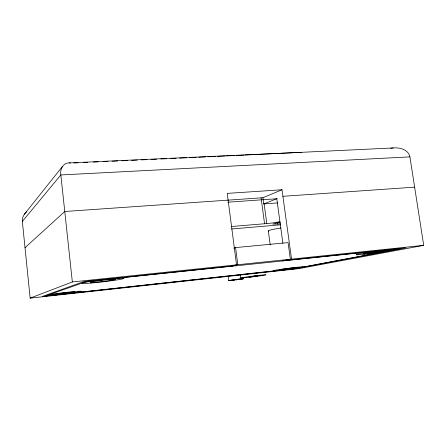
<?xml version="1.0" encoding="UTF-8"?>
<svg xmlns="http://www.w3.org/2000/svg" width="446" height="446" viewBox="0 0 446 446"><rect width="100%" height="100%" fill="white"/><g stroke="black" fill="none" stroke-linecap="round" stroke-linejoin="round"><path stroke-width="0.67" d="M231.034 280.445L228.848 280.573L228.335 276.57M70.396 163.007C63.767 161.664 59.641 169.19 60.834 174.949L72.347 281.95L30.15 298.134L22.345 221.406C21.965 217.676 23.928 214.041 26.732 211.694M24.458 214.147L62.618 166.269M22.345 221.406L60.834 174.949L409.919 156.875L423.7 245.356L298.865 268.637L30.15 298.134M25.021 247.686L64.765 211.493L228.129 200.126M230.025 280.54L228.859 280.584L236.508 279.413M228.854 280.562L230.498 280.233M227.945 200.154L262.911 197.717L282.006 189.762L291.545 259.12L285.223 260.486L405.542 247.909L295.146 268.693L42.543 296.373L84.015 281.521L231.011 266.156L236.542 264.852L227.248 193.38L282.006 189.762M262.911 197.717L263.753 203.922L276.788 198.743L282.881 243.338M233.704 248.132L235.572 247.586L288.071 242.602L290.357 259.243L282.513 260.943M230.894 266.346L237.802 264.718L290.357 259.243M390.646 148.301C397.732 146.851 408.112 148.635 409.919 156.875M250.095 276.737L249.063 276.944L253.651 276.252M241.537 279.124L243.265 278.772L240.383 279.296M250.323 276.704L251.572 276.52M255.831 276.202L257.515 275.89L253.423 276.531M230.872 280.177L232.974 279.871M241.052 279.196L230.454 280.501M255.095 276.308L255.474 276.258M280.378 222.264L277.038 222.732L272.801 224.126L280.395 223.847M238.604 279.547L239.279 279.452M252.146 276.442L252.442 276.403M233.938 279.737L234.44 279.675M238.119 279.614L237.127 279.742M252.709 276.369L256.723 275.918M253.518 276.52L250.474 276.871M235.466 279.542L235.984 279.475M236.112 279.871L236.62 279.809M236.363 279.43L239.602 279.051M254.253 276.18L254.543 276.141M237.534 279.285L238.041 279.229M234.59 280.055L233.609 280.172M238.409 279.185L239.017 279.118M254.755 276.119L255.112 276.08M251.75 276.732L249.058 276.96L249.676 276.944M232.678 280.278L231.413 280.411M255.38 276.052L255.887 275.996M239.48 279.062L241.821 278.828M239.931 279.018L240.355 278.973M72.347 281.95L236.542 264.852M291.545 259.12L423.7 245.356M240.723 278.934L243.248 278.761L242.15 278.8M256.093 275.974L257.515 275.884L256.907 275.901M231.446 228.988L280.679 224.806M231.279 226.535L266.78 223.563A12.694 1.277 -7.8 0 0 279.636 221.734M263.753 203.922L277.551 202.913M282.909 196.312L414.635 187.147M227.934 202.2L277.25 198.71M301.719 152.315L69.247 162.901M73.874 163.013L78.044 162.818M83.608 162.561L87.778 162.366M93.342 162.11L98.209 161.887M103.082 161.658L107.949 161.435M112.119 161.24L117.683 160.984M121.858 160.794L127.422 160.532M131.592 160.343L137.156 160.086M141.326 159.891L146.89 159.635M151.066 159.439L156.63 159.183M160.8 158.988L166.364 158.731M170.534 158.536L176.098 158.28M179.576 158.118L186.528 157.8M189.31 157.672L196.268 157.349M198.743 157.215L205.723 156.886M207.808 156.786L215.463 156.418M217.486 156.323L225.197 155.955M226.512 155.894L234.512 155.576M236.235 155.431L244.252 155.124M245.261 155.002L393.155 147.96M277.507 222.22L277.78 224.215M268.325 230.911L270.215 244.887M264.071 203.471L266.78 223.563M261.088 197.924L264.562 223.747M240.249 275.232L240.611 277.992M235.572 247.586L237.802 264.718M268.609 231.273A14.796 1.305 -7.7 0 1 280.974 228.012M86.836 281.415L45.67 295.927L294.198 268.704L401.06 248.539L86.836 281.415M246.588 277.579A12.806 0.379 -7.2 0 0 266 274.831A12.806 0.379 -7.2 0 0 247.318 276.832A12.806 0.379 -7.2 0 0 246.588 277.579M364.549 254.22A18.866 0.753 -7.6 0 0 393.433 249.771A18.866 0.753 -7.6 0 0 366.305 252.676A18.866 0.753 -7.6 0 0 364.549 254.22M280.545 270.198A14.874 0.502 -7.3 0 0 303.113 266.909A14.874 0.502 -7.3 0 0 281.448 269.206A14.874 0.502 -7.3 0 0 280.545 270.198M56.084 294.739A16.742 0.63 -6.6 0 0 81.328 291.277A16.742 0.63 -6.6 0 0 56.692 293.574A16.742 0.63 -6.6 0 0 56.084 294.739M91.017 283.048A21.185 1.031 -6.7 0 0 123.932 278.432A21.185 1.031 -6.7 0 0 93.922 280.919A21.185 1.031 -6.7 0 0 91.017 283.048M368.652 253.434A11.317 0.452 -7.6 0 0 385.89 250.769A11.317 0.452 -7.6 0 0 369.511 252.531A11.317 0.452 -7.6 0 0 368.652 253.434M283.706 269.629A8.926 0.301 -7.3 0 0 297.192 267.661A8.926 0.301 -7.3 0 0 284.13 269.05A8.926 0.301 -7.3 0 0 283.706 269.629M59.652 294.12A10.046 0.379 -6.6 0 0 74.722 292.046A10.046 0.379 -6.6 0 0 59.859 293.44A10.046 0.379 -6.6 0 0 59.652 294.12M95.957 282.156A12.711 0.619 -6.7 0 0 115.592 279.386A12.711 0.619 -6.7 0 0 97.451 280.902A12.711 0.619 -6.7 0 0 95.957 282.156"/></g></svg>
